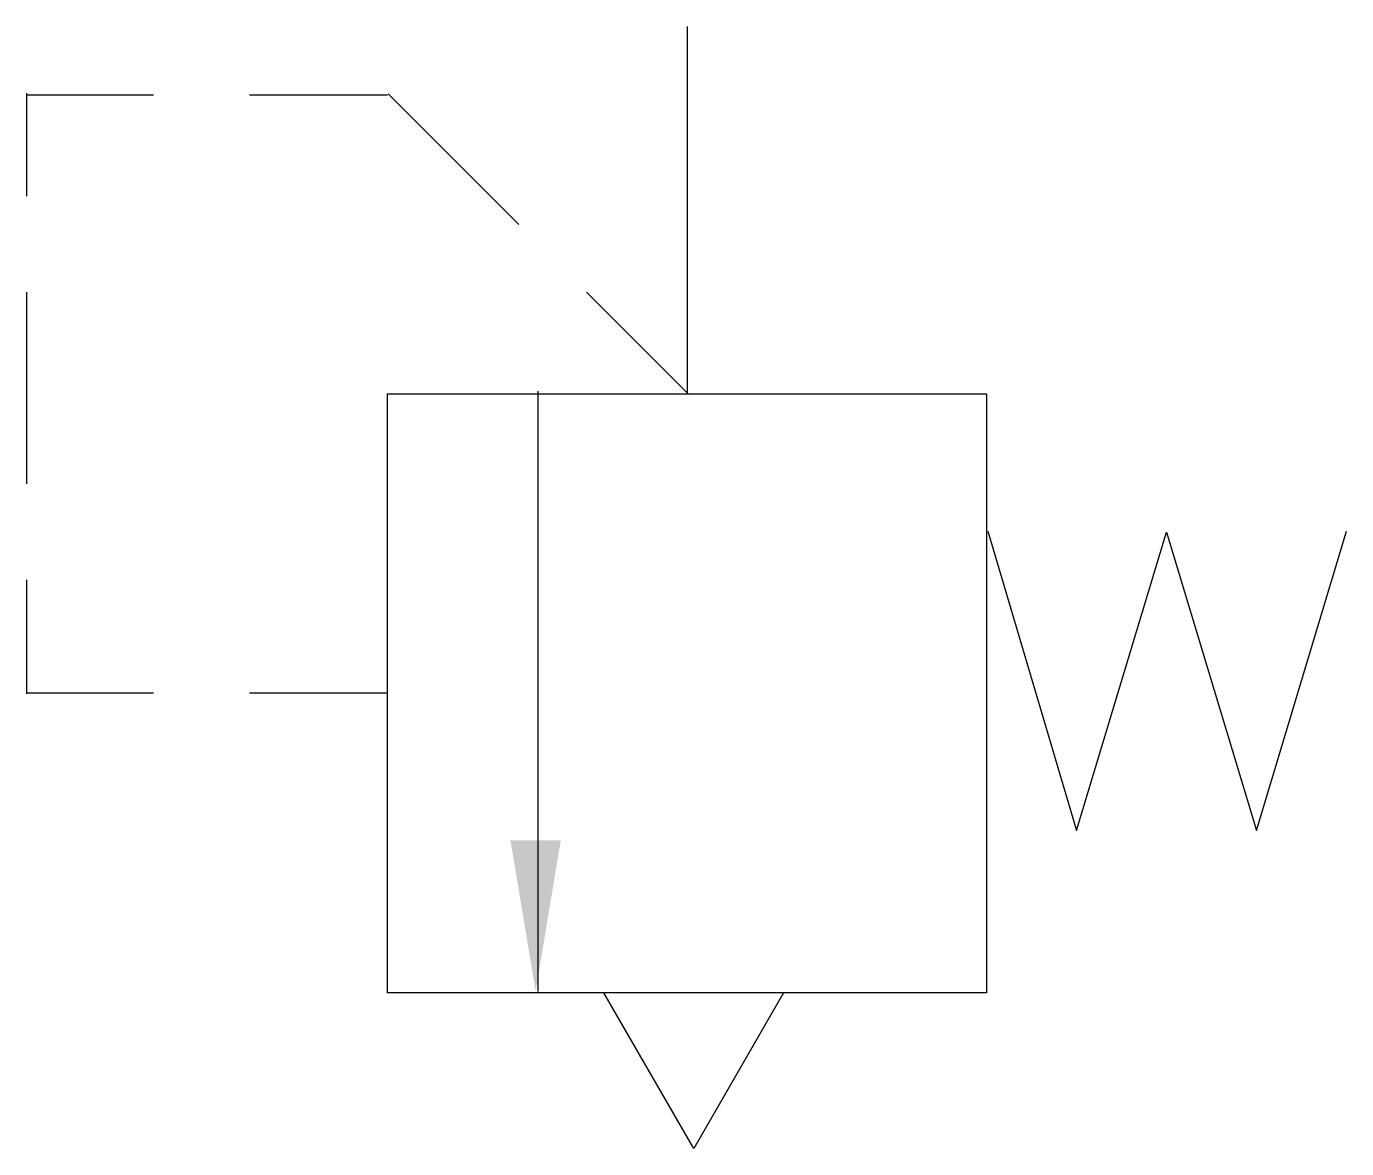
# Model space of a CAD drawing. Extents: x 128.4 to 150.5, y 477.9 to 496.7.
import ezdxf

# ---------------------------------------------------------------- set-up
doc = ezdxf.new("R2010")
doc.units = 0
doc.header["$LTSCALE"] = 5
doc.header["$MEASUREMENT"] = 0
doc.layers.add('11', color=1, linetype='CONTINUOUS')
doc.layers.add('12', color=2, linetype='CONTINUOUS')

msp = doc.modelspace()

# ---------------------------------------------------------------- linework, layer by layer
at = {"layer": '11'}
for p, q in [((139.457, 496.656), (139.457, 490.524)), ((134.454, 490.524), (144.454, 490.524)), ((134.454, 480.524), (134.454, 490.524)), ((136.967, 490.566), (136.967, 480.55)), ((144.454, 490.524), (144.454, 480.524)), ((144.476, 488.231), (145.959, 483.233)), ((145.959, 483.233), (147.461, 488.215)), ((147.461, 488.215), (148.964, 483.233)), ((148.964, 483.233), (150.466, 488.231)), ((144.454, 480.524), (134.454, 480.524)), ((139.567, 477.926), (138.067, 480.524)), ((141.067, 480.524), (139.567, 477.926))]:
    msp.add_line(p, q, dxfattribs=at)
at = {"layer": '12'}
for p, q in [((128.427, 495.54), (128.427, 493.821)), ((130.551, 495.506), (128.427, 495.506)), ((134.454, 495.506), (132.151, 495.506)), ((136.647, 493.35), (134.464, 495.532)), ((128.427, 492.221), (128.427, 489.021)), ((139.473, 490.524), (137.778, 492.219)), ((128.427, 487.421), (128.427, 485.514)), ((130.551, 485.526), (128.427, 485.526)), ((134.454, 485.526), (132.151, 485.526))]:
    msp.add_line(p, q, dxfattribs=at)
msp.add_solid([(136.508, 483.07), (137.348, 483.07), (136.928, 480.55)], dxfattribs=at)

doc.saveas('drawing.dxf')
